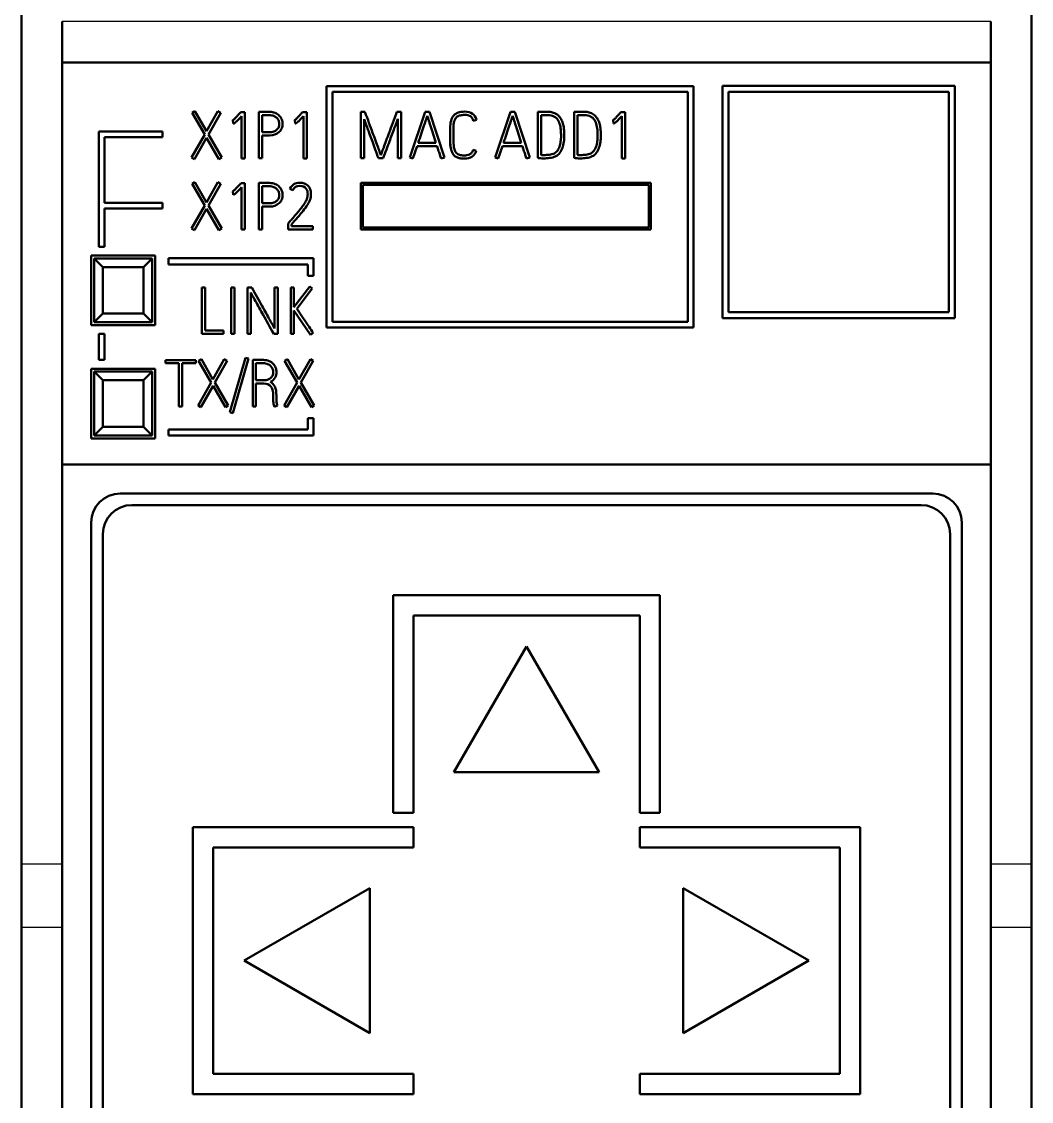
# Model space of a CAD drawing. Header units: millimetres. Extents: x 0 to 841, y 0 to 594.
# Drawn here: x 109.88 to 144.68, y 215.19 to 252.4 of the extents above; entities that cross this region are included whole.
import ezdxf

# ---------------------------------------------------------------- set-up
doc = ezdxf.new("R2010")
doc.units = ezdxf.units.MM
doc.layers.add('1', color=7, linetype='Continuous')

msp = doc.modelspace()

# ---------------------------------------------------------------- linework, layer by layer
at = {"layer": '1', "color": 7, "linetype": 'Continuous', "lineweight": 50}
for p, q in [((109.883, 223.358), (109.883, 297.337)), ((144.683, 223.358), (144.683, 297.337)), ((111.283, 250.99), (111.283, 252.398)), ((143.283, 250.99), (143.283, 252.398)), ((111.283, 237.137), (111.283, 250.99)), ((143.283, 250.99), (111.283, 250.99)), ((143.283, 237.137), (143.283, 250.99)), ((133.043, 250.178), (120.392, 250.178)), ((120.392, 250.178), (120.392, 241.858)), ((133.043, 241.858), (133.043, 250.178)), ((142.042, 250.183), (134.042, 250.183)), ((134.042, 250.183), (134.042, 242.183)), ((142.042, 242.183), (142.042, 250.183)), ((120.592, 249.978), (120.592, 249.978)), ((132.838, 249.978), (120.592, 249.978)), ((120.592, 249.978), (132.838, 249.978)), ((120.592, 242.055), (120.592, 249.978)), ((132.838, 249.978), (132.838, 249.978)), ((132.838, 249.978), (132.838, 242.055)), ((134.242, 249.983), (134.242, 249.983)), ((141.842, 249.983), (134.242, 249.983)), ((134.242, 249.983), (141.842, 249.983)), ((134.242, 242.383), (134.242, 249.983)), ((141.842, 249.983), (141.842, 249.983)), ((141.842, 249.983), (141.842, 242.383)), ((115.856, 249.311), (115.761, 249.256)), ((116.194, 248.508), (115.761, 249.256)), ((115.761, 249.256), (115.761, 249.256)), ((115.761, 249.256), (116.194, 248.508)), ((116.256, 248.619), (115.856, 249.311)), ((116.649, 249.311), (116.256, 248.619)), ((116.748, 249.256), (116.323, 248.506)), ((116.323, 248.506), (116.748, 249.256)), ((116.748, 249.256), (116.649, 249.311)), ((116.748, 249.256), (116.748, 249.256)), ((117.168, 248.996), (117.155, 248.992)), ((117.155, 248.992), (117.168, 248.996)), ((117.155, 248.992), (117.155, 248.992)), ((117.168, 248.996), (117.168, 248.996)), ((117.168, 248.996), (117.175, 248.883)), ((117.437, 249.278), (117.421, 249.26)), ((117.576, 249.278), (117.437, 249.278)), ((117.465, 249.141), (117.465, 247.685)), ((117.576, 247.685), (117.576, 249.278)), ((118.056, 249.287), (118.056, 247.687)), ((118.169, 248.586), (118.169, 249.174)), ((119.299, 248.996), (119.285, 248.992)), ((119.285, 248.992), (119.299, 248.996)), ((119.285, 248.992), (119.285, 248.992)), ((119.299, 248.996), (119.299, 248.996)), ((119.299, 248.996), (119.305, 248.883)), ((119.567, 249.278), (119.551, 249.26)), ((119.707, 249.278), (119.567, 249.278)), ((119.596, 249.141), (119.596, 247.685)), ((119.707, 247.685), (119.707, 249.278)), ((121.715, 249.287), (121.573, 249.287)), ((121.573, 249.287), (121.573, 247.687)), ((121.686, 247.687), (121.686, 249.038)), ((122.96, 249.287), (122.816, 249.287)), ((122.847, 249.043), (122.847, 247.687)), ((122.96, 247.687), (122.96, 249.287)), ((123.793, 249.289), (123.262, 247.711)), ((123.935, 249.289), (123.793, 249.289)), ((123.824, 249.026), (123.824, 249.026)), ((123.864, 249.147), (123.864, 249.147)), ((124.452, 247.711), (123.935, 249.289)), ((125.554, 249.009), (125.446, 248.983)), ((125.446, 248.983), (125.554, 249.009)), ((125.446, 248.983), (125.446, 248.983)), ((125.554, 249.009), (125.554, 249.009)), ((126.733, 249.289), (126.203, 247.711)), ((126.875, 249.289), (126.733, 249.289)), ((126.764, 249.026), (126.764, 249.026)), ((126.804, 249.147), (126.804, 249.147)), ((127.392, 247.711), (126.875, 249.289)), ((127.914, 249.294), (127.67, 249.292)), ((127.67, 249.292), (127.67, 247.698)), ((127.783, 247.802), (127.783, 249.178)), ((129.174, 249.294), (128.93, 249.292)), ((128.93, 249.292), (128.93, 247.698)), ((129.043, 247.802), (129.043, 249.178)), ((130.271, 248.996), (130.258, 248.992)), ((130.258, 248.992), (130.271, 248.996)), ((130.258, 248.992), (130.258, 248.992)), ((130.271, 248.996), (130.271, 248.996)), ((130.271, 248.996), (130.278, 248.883)), ((130.539, 249.278), (130.524, 249.26)), ((130.679, 249.278), (130.539, 249.278)), ((130.568, 249.141), (130.568, 247.685)), ((130.679, 247.685), (130.679, 249.278)), ((114.742, 248.613), (112.542, 248.613)), ((112.542, 248.613), (112.542, 244.633)), ((114.742, 248.413), (114.742, 248.613)), ((117.198, 248.888), (117.198, 248.888)), ((118.877, 248.87), (118.877, 248.87)), ((119.328, 248.888), (119.328, 248.888)), ((130.301, 248.888), (130.301, 248.888)), ((112.742, 248.413), (112.742, 248.413)), ((114.742, 248.413), (112.742, 248.413)), ((112.742, 246.154), (112.742, 248.413)), ((112.742, 248.413), (114.742, 248.413)), ((114.742, 248.413), (114.742, 248.413)), ((116.194, 248.508), (115.743, 247.716)), ((116.258, 248.395), (115.841, 247.66)), ((115.841, 247.66), (116.258, 248.395)), ((116.684, 247.66), (116.258, 248.395)), ((116.258, 248.395), (116.258, 248.395)), ((116.258, 248.395), (116.684, 247.66)), ((116.782, 247.716), (116.323, 248.506)), ((118.169, 247.687), (118.169, 248.473)), ((124.163, 248.222), (123.553, 248.222)), ((127.104, 248.222), (126.494, 248.222)), ((128.584, 248.459), (128.584, 248.459)), ((129.844, 248.459), (129.844, 248.459)), ((123.515, 248.109), (123.369, 247.676)), ((123.369, 247.676), (123.515, 248.109)), ((124.201, 248.109), (123.515, 248.109)), ((123.515, 248.109), (123.515, 248.109)), ((123.515, 248.109), (124.201, 248.109)), ((124.201, 248.109), (124.201, 248.109)), ((125.552, 247.94), (125.448, 247.978)), ((125.552, 247.94), (125.552, 247.94)), ((126.456, 248.109), (126.31, 247.676)), ((126.31, 247.676), (126.456, 248.109)), ((127.142, 248.109), (126.456, 248.109)), ((126.456, 248.109), (126.456, 248.109)), ((126.456, 248.109), (127.142, 248.109)), ((127.142, 248.109), (127.142, 248.109)), ((115.841, 247.66), (115.743, 247.716)), ((115.743, 247.716), (115.841, 247.66)), ((115.743, 247.716), (115.743, 247.716)), ((115.841, 247.66), (115.841, 247.66)), ((116.782, 247.716), (116.684, 247.66)), ((116.684, 247.66), (116.782, 247.716)), ((116.684, 247.66), (116.684, 247.66)), ((116.782, 247.716), (116.782, 247.716)), ((117.576, 247.685), (117.465, 247.685)), ((117.465, 247.685), (117.465, 247.685)), ((117.465, 247.685), (117.576, 247.685)), ((117.576, 247.685), (117.576, 247.685)), ((118.056, 247.687), (118.056, 247.687)), ((118.169, 247.687), (118.056, 247.687)), ((118.056, 247.687), (118.169, 247.687)), ((118.169, 247.687), (118.169, 247.687)), ((119.596, 247.685), (119.596, 247.685)), ((119.707, 247.685), (119.596, 247.685)), ((119.596, 247.685), (119.707, 247.685)), ((119.707, 247.685), (119.707, 247.685)), ((121.686, 247.687), (121.573, 247.687)), ((121.573, 247.687), (121.573, 247.687)), ((121.573, 247.687), (121.686, 247.687)), ((121.686, 247.687), (121.686, 247.687)), ((122.343, 247.687), (122.181, 247.687)), ((122.181, 247.687), (122.343, 247.687)), ((122.181, 247.687), (122.181, 247.687)), ((122.343, 247.687), (122.343, 247.687)), ((122.847, 247.687), (122.847, 247.687)), ((122.96, 247.687), (122.847, 247.687)), ((122.847, 247.687), (122.96, 247.687)), ((122.96, 247.687), (122.96, 247.687)), ((123.369, 247.676), (123.262, 247.711)), ((123.262, 247.711), (123.262, 247.711)), ((123.262, 247.711), (123.369, 247.676)), ((123.369, 247.676), (123.369, 247.676)), ((124.452, 247.711), (124.343, 247.676)), ((124.343, 247.676), (124.452, 247.711)), ((124.343, 247.676), (124.343, 247.676)), ((124.452, 247.711), (124.452, 247.711)), ((126.31, 247.676), (126.203, 247.711)), ((126.203, 247.711), (126.203, 247.711)), ((126.203, 247.711), (126.31, 247.676)), ((126.31, 247.676), (126.31, 247.676)), ((127.392, 247.711), (127.284, 247.676)), ((127.284, 247.676), (127.392, 247.711)), ((127.284, 247.676), (127.284, 247.676)), ((127.392, 247.711), (127.392, 247.711)), ((127.764, 247.689), (127.764, 247.689)), ((128.289, 247.756), (128.289, 247.756)), ((129.025, 247.689), (129.025, 247.689)), ((129.549, 247.756), (129.549, 247.756)), ((130.568, 247.685), (130.568, 247.685)), ((130.679, 247.685), (130.568, 247.685)), ((130.568, 247.685), (130.679, 247.685)), ((130.679, 247.685), (130.679, 247.685)), ((115.856, 246.861), (115.761, 246.806)), ((116.194, 246.058), (115.761, 246.806)), ((115.761, 246.806), (115.761, 246.806)), ((115.761, 246.806), (116.194, 246.058)), ((116.256, 246.169), (115.856, 246.861)), ((116.649, 246.861), (116.256, 246.169)), ((116.748, 246.806), (116.323, 246.056)), ((116.323, 246.056), (116.748, 246.806)), ((116.748, 246.806), (116.649, 246.861)), ((116.748, 246.806), (116.748, 246.806)), ((117.437, 246.828), (117.421, 246.81)), ((117.576, 246.828), (117.437, 246.828)), ((117.576, 245.235), (117.576, 246.828)), ((118.056, 246.837), (118.056, 245.237)), ((118.169, 246.136), (118.169, 246.724)), ((131.572, 246.843), (121.572, 246.843)), ((121.572, 246.843), (121.572, 245.233)), ((121.642, 246.773), (121.642, 246.773)), ((131.502, 246.773), (121.642, 246.773)), ((121.642, 246.773), (131.502, 246.773)), ((121.642, 245.303), (121.642, 246.773)), ((131.502, 246.773), (131.502, 246.773)), ((131.502, 246.773), (131.502, 245.303)), ((131.572, 245.233), (131.572, 246.843)), ((117.168, 246.546), (117.155, 246.542)), ((117.155, 246.542), (117.168, 246.546)), ((117.155, 246.542), (117.155, 246.542)), ((117.168, 246.546), (117.168, 246.546)), ((117.168, 246.546), (117.175, 246.433)), ((117.198, 246.438), (117.198, 246.438)), ((117.465, 246.691), (117.465, 245.235)), ((118.877, 246.42), (118.877, 246.42)), ((119.23, 246.588), (119.13, 246.639)), ((119.13, 246.639), (119.13, 246.639)), ((119.13, 246.639), (119.23, 246.588)), ((119.23, 246.588), (119.23, 246.588)), ((119.855, 246.46), (119.855, 246.46)), ((114.742, 246.154), (112.742, 246.154)), ((114.742, 245.956), (114.742, 246.154)), ((116.194, 246.058), (115.743, 245.266)), ((116.782, 245.266), (116.323, 246.056)), ((118.169, 245.237), (118.169, 246.023)), ((119.818, 246.244), (119.818, 246.244)), ((112.742, 245.956), (112.742, 245.956)), ((114.742, 245.956), (112.742, 245.956)), ((112.742, 245.956), (114.742, 245.956)), ((112.742, 244.633), (112.742, 245.956)), ((114.742, 245.956), (114.742, 245.956)), ((116.258, 245.945), (115.841, 245.21)), ((115.841, 245.21), (116.258, 245.945)), ((116.684, 245.21), (116.258, 245.945)), ((116.258, 245.945), (116.258, 245.945)), ((116.258, 245.945), (116.684, 245.21)), ((115.841, 245.21), (115.743, 245.266)), ((115.743, 245.266), (115.743, 245.266)), ((115.743, 245.266), (115.841, 245.21)), ((116.782, 245.266), (116.684, 245.21)), ((116.684, 245.21), (116.782, 245.266)), ((116.782, 245.266), (116.782, 245.266)), ((117.576, 245.235), (117.465, 245.235)), ((117.465, 245.235), (117.576, 245.235)), ((117.465, 245.235), (117.465, 245.235)), ((117.576, 245.235), (117.576, 245.235)), ((118.056, 245.237), (118.056, 245.237)), ((118.169, 245.237), (118.056, 245.237)), ((118.056, 245.237), (118.169, 245.237)), ((118.169, 245.237), (118.169, 245.237)), ((119.083, 245.457), (119.07, 245.441)), ((119.07, 245.441), (119.07, 245.237)), ((119.07, 245.237), (119.07, 245.237)), ((119.922, 245.237), (119.07, 245.237)), ((119.07, 245.237), (119.922, 245.237)), ((119.181, 245.348), (119.181, 245.401)), ((119.922, 245.348), (119.181, 245.348)), ((119.922, 245.237), (119.922, 245.348)), ((119.922, 245.237), (119.922, 245.237)), ((121.572, 245.233), (121.572, 245.233)), ((131.572, 245.233), (121.572, 245.233)), ((121.572, 245.233), (131.572, 245.233)), ((131.502, 245.303), (121.642, 245.303)), ((131.572, 245.233), (131.572, 245.233)), ((115.841, 245.21), (115.841, 245.21)), ((116.684, 245.21), (116.684, 245.21)), ((112.742, 244.633), (112.542, 244.633)), ((112.542, 244.633), (112.542, 244.633)), ((112.542, 244.633), (112.742, 244.633)), ((112.742, 244.633), (112.742, 244.633)), ((112.283, 244.337), (114.483, 244.337)), ((112.283, 241.937), (112.283, 244.337)), ((112.383, 242.037), (112.383, 244.237)), ((114.383, 244.237), (112.383, 244.237)), ((112.383, 244.237), (112.683, 243.937)), ((114.083, 243.937), (114.383, 244.237)), ((114.383, 244.237), (114.383, 242.037)), ((114.483, 244.337), (114.483, 241.937)), ((119.942, 244.243), (114.942, 244.243)), ((114.942, 244.243), (114.942, 244.033)), ((119.942, 243.635), (119.942, 244.243)), ((112.683, 243.937), (112.683, 242.337)), ((112.683, 243.937), (114.083, 243.937)), ((114.083, 242.337), (114.083, 243.937)), ((119.742, 244.033), (114.942, 244.033)), ((114.942, 244.033), (114.942, 244.033)), ((114.942, 244.033), (119.742, 244.033)), ((119.742, 244.033), (119.742, 244.033)), ((119.742, 244.033), (119.742, 243.635)), ((119.742, 243.635), (119.742, 243.635)), ((119.942, 243.635), (119.742, 243.635)), ((119.742, 243.635), (119.942, 243.635)), ((119.942, 243.635), (119.942, 243.635)), ((116.093, 243.235), (116.093, 241.637)), ((116.206, 243.235), (116.093, 243.235)), ((116.206, 241.75), (116.206, 243.235)), ((117.218, 243.233), (117.107, 243.233)), ((117.107, 243.233), (117.107, 241.637)), ((117.218, 241.637), (117.218, 243.233)), ((117.815, 243.237), (117.671, 243.237)), ((117.671, 243.237), (117.671, 241.637)), ((117.782, 241.637), (117.782, 243.057)), ((118.712, 243.237), (118.599, 243.237)), ((118.599, 243.237), (118.599, 241.821)), ((118.712, 241.637), (118.712, 243.237)), ((119.269, 243.233), (119.156, 243.233)), ((119.156, 243.233), (119.156, 241.637)), ((119.813, 243.266), (119.269, 242.558)), ((119.269, 242.558), (119.269, 243.233)), ((119.901, 243.199), (119.369, 242.503)), ((119.369, 242.503), (119.901, 243.199)), ((119.901, 243.199), (119.813, 243.266)), ((119.901, 243.199), (119.901, 243.199)), ((112.683, 242.337), (112.383, 242.037)), ((112.683, 242.337), (114.083, 242.337)), ((114.383, 242.037), (114.083, 242.337)), ((119.269, 241.637), (119.269, 242.447)), ((119.837, 241.604), (119.269, 242.447)), ((119.269, 242.447), (119.837, 241.604)), ((119.269, 242.447), (119.269, 242.447)), ((141.842, 242.383), (134.242, 242.383)), ((114.483, 241.937), (112.283, 241.937)), ((114.383, 242.037), (112.383, 242.037)), ((132.838, 242.055), (120.592, 242.055)), ((134.042, 242.183), (134.042, 242.183)), ((142.042, 242.183), (134.042, 242.183)), ((134.042, 242.183), (142.042, 242.183)), ((142.042, 242.183), (142.042, 242.183)), ((112.542, 241.637), (112.542, 240.738)), ((112.742, 241.637), (112.542, 241.637)), ((112.742, 240.738), (112.742, 241.637)), ((116.093, 241.637), (116.093, 241.637)), ((116.841, 241.637), (116.093, 241.637)), ((116.093, 241.637), (116.841, 241.637)), ((116.841, 241.75), (116.206, 241.75)), ((116.841, 241.637), (116.841, 241.75)), ((116.841, 241.637), (116.841, 241.637)), ((117.107, 241.637), (117.107, 241.637)), ((117.218, 241.637), (117.107, 241.637)), ((117.107, 241.637), (117.218, 241.637)), ((117.218, 241.637), (117.218, 241.637)), ((117.671, 241.637), (117.671, 241.637)), ((117.782, 241.637), (117.671, 241.637)), ((117.671, 241.637), (117.782, 241.637)), ((117.782, 241.637), (117.782, 241.637)), ((118.712, 241.637), (118.572, 241.637)), ((118.572, 241.637), (118.712, 241.637)), ((118.572, 241.637), (118.572, 241.637)), ((118.712, 241.637), (118.712, 241.637)), ((119.156, 241.637), (119.156, 241.637)), ((119.269, 241.637), (119.156, 241.637)), ((119.156, 241.637), (119.269, 241.637)), ((119.269, 241.637), (119.269, 241.637)), ((119.93, 241.668), (119.837, 241.604)), ((119.837, 241.604), (119.93, 241.668)), ((119.837, 241.604), (119.837, 241.604)), ((119.93, 241.668), (119.93, 241.668)), ((120.392, 241.858), (120.392, 241.858)), ((133.043, 241.858), (120.392, 241.858)), ((120.392, 241.858), (133.043, 241.858)), ((133.043, 241.858), (133.043, 241.858)), ((116.077, 240.761), (115.982, 240.706)), ((116.477, 240.069), (116.077, 240.761)), ((116.869, 240.761), (116.477, 240.069)), ((116.969, 240.706), (116.869, 240.761)), ((117.595, 240.815), (117.056, 238.94)), ((117.704, 240.784), (117.165, 238.909)), ((117.165, 238.909), (117.704, 240.784)), ((117.704, 240.784), (117.595, 240.815)), ((117.704, 240.784), (117.704, 240.784)), ((119.042, 240.761), (118.947, 240.706)), ((119.442, 240.069), (119.042, 240.761)), ((119.834, 240.761), (119.442, 240.069)), ((119.934, 240.706), (119.834, 240.761)), ((112.283, 240.437), (114.483, 240.437)), ((112.283, 238.037), (112.283, 240.437)), ((112.542, 240.738), (112.542, 240.738)), ((112.742, 240.738), (112.542, 240.738)), ((112.542, 240.738), (112.742, 240.738)), ((112.742, 240.738), (112.742, 240.738)), ((114.483, 240.437), (114.483, 238.037)), ((115.888, 240.735), (114.843, 240.735)), ((114.843, 240.735), (114.843, 240.622)), ((114.843, 240.622), (114.843, 240.622)), ((115.3, 240.622), (114.843, 240.622)), ((114.843, 240.622), (115.3, 240.622)), ((115.3, 240.622), (115.3, 240.622)), ((115.3, 240.622), (115.3, 239.137)), ((115.413, 240.622), (115.413, 240.622)), ((115.888, 240.622), (115.413, 240.622)), ((115.413, 239.137), (115.413, 240.622)), ((115.413, 240.622), (115.888, 240.622)), ((115.888, 240.622), (115.888, 240.735)), ((115.888, 240.622), (115.888, 240.622)), ((116.415, 239.958), (115.982, 240.706)), ((115.982, 240.706), (115.982, 240.706)), ((115.982, 240.706), (116.415, 239.958)), ((116.969, 240.706), (116.543, 239.956)), ((116.543, 239.956), (116.969, 240.706)), ((116.969, 240.706), (116.969, 240.706)), ((117.846, 240.737), (117.846, 239.137)), ((117.959, 240.038), (117.959, 240.624)), ((119.38, 239.958), (118.947, 240.706)), ((118.947, 240.706), (118.947, 240.706)), ((118.947, 240.706), (119.38, 239.958)), ((119.934, 240.706), (119.508, 239.956)), ((119.508, 239.956), (119.934, 240.706)), ((119.934, 240.706), (119.934, 240.706)), ((114.383, 240.337), (112.383, 240.337)), ((112.383, 240.337), (112.683, 240.037)), ((112.383, 238.137), (112.383, 240.337)), ((112.683, 240.037), (114.083, 240.037)), ((112.683, 240.037), (112.683, 238.437)), ((114.083, 240.037), (114.383, 240.337)), ((114.083, 238.437), (114.083, 240.037)), ((114.383, 240.337), (114.383, 238.137)), ((118.667, 240.322), (118.667, 240.322)), ((116.415, 239.958), (115.964, 239.166)), ((116.479, 239.845), (116.062, 239.11)), ((116.062, 239.11), (116.479, 239.845)), ((116.905, 239.11), (116.479, 239.845)), ((116.479, 239.845), (116.905, 239.11)), ((116.479, 239.845), (116.479, 239.845)), ((117.003, 239.166), (116.543, 239.956)), ((117.959, 239.137), (117.959, 239.925)), ((119.38, 239.958), (118.929, 239.166)), ((119.444, 239.845), (119.027, 239.11)), ((119.027, 239.11), (119.444, 239.845)), ((119.87, 239.11), (119.444, 239.845)), ((119.444, 239.845), (119.444, 239.845)), ((119.444, 239.845), (119.87, 239.11)), ((119.968, 239.166), (119.508, 239.956)), ((118.554, 239.386), (118.552, 239.366)), ((118.552, 239.366), (118.552, 239.366)), ((118.665, 239.459), (118.665, 239.459)), ((115.413, 239.137), (115.3, 239.137)), ((115.3, 239.137), (115.3, 239.137)), ((115.3, 239.137), (115.413, 239.137)), ((115.413, 239.137), (115.413, 239.137)), ((116.062, 239.11), (115.964, 239.166)), ((115.964, 239.166), (116.062, 239.11)), ((115.964, 239.166), (115.964, 239.166)), ((116.062, 239.11), (116.062, 239.11)), ((117.003, 239.166), (116.905, 239.11)), ((116.905, 239.11), (117.003, 239.166)), ((116.905, 239.11), (116.905, 239.11)), ((117.003, 239.166), (117.003, 239.166)), ((117.165, 238.909), (117.056, 238.94)), ((117.056, 238.94), (117.056, 238.94)), ((117.056, 238.94), (117.165, 238.909)), ((117.165, 238.909), (117.165, 238.909)), ((117.959, 239.137), (117.846, 239.137)), ((117.846, 239.137), (117.846, 239.137)), ((117.846, 239.137), (117.959, 239.137)), ((117.959, 239.137), (117.959, 239.137)), ((118.7, 239.166), (118.596, 239.126)), ((118.596, 239.126), (118.7, 239.166)), ((118.596, 239.126), (118.596, 239.126)), ((118.7, 239.166), (118.7, 239.166)), ((119.027, 239.11), (118.929, 239.166)), ((118.929, 239.166), (118.929, 239.166)), ((118.929, 239.166), (119.027, 239.11)), ((119.027, 239.11), (119.027, 239.11)), ((119.968, 239.166), (119.87, 239.11)), ((119.87, 239.11), (119.968, 239.166)), ((119.87, 239.11), (119.87, 239.11)), ((119.968, 239.166), (119.968, 239.166)), ((119.942, 238.733), (119.742, 238.733)), ((119.742, 238.733), (119.742, 238.338)), ((119.942, 238.135), (119.942, 238.733)), ((112.683, 238.437), (112.383, 238.137)), ((112.683, 238.437), (114.083, 238.437)), ((114.383, 238.137), (114.083, 238.437)), ((114.942, 238.338), (114.942, 238.135)), ((119.742, 238.338), (114.942, 238.338)), ((114.483, 238.037), (112.283, 238.037)), ((114.383, 238.137), (112.383, 238.137)), ((114.942, 238.135), (114.942, 238.135)), ((119.942, 238.135), (114.942, 238.135)), ((114.942, 238.135), (119.942, 238.135)), ((119.942, 238.135), (119.942, 238.135)), ((111.283, 184.307), (111.283, 237.137)), ((143.283, 237.137), (111.283, 237.137)), ((143.283, 184.307), (143.283, 237.137)), ((141.283, 236.137), (113.283, 236.137)), ((140.883, 235.737), (113.683, 235.737)), ((112.283, 235.137), (112.283, 186.037)), ((142.283, 186.037), (142.283, 235.137)), ((112.683, 234.737), (112.683, 186.437)), ((141.883, 186.437), (141.883, 234.737)), ((122.683, 232.637), (131.883, 232.637)), ((122.683, 225.137), (122.683, 232.637)), ((131.883, 232.637), (131.883, 225.137)), ((123.383, 231.937), (123.383, 225.137)), ((131.183, 231.937), (123.383, 231.937)), ((131.183, 225.137), (131.183, 231.937)), ((127.283, 230.867), (124.783, 226.537)), ((129.783, 226.537), (127.283, 230.867)), ((124.783, 226.537), (129.783, 226.537)), ((123.383, 225.137), (122.683, 225.137)), ((131.883, 225.137), (131.183, 225.137)), ((115.783, 224.637), (115.783, 215.437)), ((123.383, 224.637), (115.783, 224.637)), ((123.383, 223.937), (123.383, 224.637)), ((131.183, 223.937), (131.183, 224.637)), ((131.183, 224.637), (138.783, 224.637)), ((138.783, 224.637), (138.783, 215.437)), ((116.483, 216.137), (116.483, 223.937)), ((116.483, 223.937), (123.383, 223.937)), ((138.083, 223.937), (131.183, 223.937)), ((138.083, 216.137), (138.083, 223.937)), ((109.883, 221.177), (109.883, 223.358)), ((144.683, 221.177), (144.683, 223.358)), ((121.883, 222.537), (117.553, 220.037)), ((121.883, 217.537), (121.883, 222.537)), ((137.013, 220.037), (132.683, 222.537)), ((132.683, 222.537), (132.683, 217.537)), ((109.883, 183.817), (109.883, 221.177)), ((144.683, 183.817), (144.683, 221.177)), ((117.553, 220.037), (121.883, 217.537)), ((132.683, 217.537), (137.013, 220.037)), ((123.383, 216.137), (116.483, 216.137)), ((123.383, 215.437), (123.383, 216.137)), ((131.183, 215.437), (131.183, 216.137)), ((131.183, 216.137), (138.083, 216.137)), ((115.783, 215.437), (123.383, 215.437)), ((138.783, 215.437), (131.183, 215.437))]:
    msp.add_line(p, q, dxfattribs=at)
at = {"layer": '1', "color": 7, "linetype": 'Continuous', "lineweight": 25}
for p, q in [((143.283, 252.398), (111.283, 252.398)), ((111.283, 223.358), (109.883, 223.358)), ((144.683, 223.358), (143.283, 223.358)), ((111.283, 221.177), (109.883, 221.177)), ((144.683, 221.177), (143.283, 221.177))]:
    msp.add_line(p, q, dxfattribs=at)
at = {"layer": '1', "color": 7, "linetype": 'Continuous', "lineweight": 50}
for centre, start, end in [((113.283, 235.137), 90, 180), ((141.283, 235.137), 0, 90), ((113.683, 234.737), 90, 180), ((140.883, 234.737), 360, 90)]:
    msp.add_arc(centre, 1, start, end, dxfattribs=at)
for points, knots in [([(117.421, 249.26), (117.395, 249.231), (117.367, 249.201), (117.311, 249.14), (117.285, 249.113), (117.236, 249.062), (117.214, 249.041), (117.176, 249.007), (117.162, 248.996), (117.155, 248.992)], [0, 0, 0, 0, 0.246301, 0.246301, 0.49535, 0.49535, 0.747675, 0.747675, 1, 1, 1, 1]), ([(117.198, 248.888), (117.208, 248.89), (117.223, 248.901), (117.264, 248.935), (117.292, 248.96), (117.361, 249.03), (117.408, 249.078), (117.465, 249.141)], [0, 0, 0, 0, 0.329547, 0.329547, 0.664773, 0.664773, 1, 1, 1, 1]), ([(118.621, 249.25), (118.564, 249.275), (118.498, 249.287), (118.301, 249.287), (118.179, 249.287), (118.056, 249.287)], [0, 0, 0, 0, 0.376445, 0.376445, 1, 1, 1, 1]), ([(118.169, 248.473), (118.254, 248.473), (118.339, 248.473), (118.565, 248.473), (118.677, 248.513), (118.8, 248.632), (118.829, 248.674), (118.867, 248.769), (118.877, 248.818), (118.877, 248.922), (118.867, 248.972), (118.829, 249.072), (118.801, 249.116), (118.725, 249.194), (118.678, 249.226), (118.621, 249.25)], [0, 0, 0, 0, 0.155477, 0.155477, 0.412756, 0.412756, 0.530021, 0.530021, 0.647981, 0.647981, 0.765204, 0.765204, 0.883097, 0.883097, 1, 1, 1, 1]), ([(118.169, 249.174), (118.254, 249.174), (118.339, 249.174), (118.48, 249.174), (118.53, 249.165), (118.614, 249.129), (118.649, 249.106), (118.707, 249.048), (118.729, 249.016), (118.757, 248.944), (118.764, 248.907), (118.764, 248.834), (118.757, 248.799), (118.731, 248.732), (118.71, 248.701), (118.653, 248.648), (118.619, 248.627), (118.534, 248.594), (118.483, 248.586), (118.339, 248.586), (118.254, 248.586), (118.169, 248.586)], [0, 0, 0, 0, 0.138437, 0.138437, 0.229965, 0.229965, 0.322093, 0.322093, 0.414221, 0.414221, 0.507071, 0.507071, 0.597457, 0.597457, 0.688595, 0.688595, 0.779179, 0.779179, 0.869764, 0.869764, 1, 1, 1, 1]), ([(118.764, 248.87), (118.764, 248.907), (118.757, 248.944), (118.729, 249.016), (118.707, 249.048), (118.649, 249.106), (118.614, 249.129), (118.53, 249.165), (118.48, 249.174), (118.339, 249.174), (118.254, 249.174), (118.169, 249.174)], [0, 0, 0, 0, 0.182441, 0.182441, 0.364277, 0.364277, 0.546113, 0.546113, 0.726763, 0.726763, 1, 1, 1, 1]), ([(119.551, 249.26), (119.525, 249.231), (119.497, 249.201), (119.441, 249.14), (119.415, 249.113), (119.366, 249.062), (119.344, 249.041), (119.306, 249.007), (119.293, 248.996), (119.285, 248.992)], [0, 0, 0, 0, 0.246301, 0.246301, 0.49535, 0.49535, 0.747675, 0.747675, 1, 1, 1, 1]), ([(119.328, 248.888), (119.338, 248.89), (119.353, 248.901), (119.395, 248.935), (119.422, 248.96), (119.492, 249.03), (119.538, 249.078), (119.596, 249.141)], [0, 0, 0, 0, 0.329547, 0.329547, 0.664773, 0.664773, 1, 1, 1, 1]), ([(121.686, 249.038), (121.698, 249.005), (121.715, 248.959), (121.756, 248.847), (121.779, 248.784), (121.831, 248.645), (121.858, 248.571), (121.915, 248.416), (121.943, 248.339), (122.037, 248.085), (122.106, 247.893), (122.181, 247.687)], [0, 0, 0, 0, 0.156708, 0.156708, 0.313709, 0.313709, 0.47095, 0.47095, 0.627981, 0.627981, 1, 1, 1, 1]), ([(122.816, 249.287), (122.718, 249.021), (122.63, 248.782), (122.515, 248.479), (122.482, 248.389), (122.418, 248.213), (122.388, 248.133), (122.334, 247.991), (122.313, 247.932), (122.278, 247.837), (122.269, 247.809), (122.266, 247.8)], [0, 0, 0, 0, 0.366939, 0.366939, 0.5256, 0.5256, 0.683745, 0.683745, 0.842527, 0.842527, 1, 1, 1, 1]), ([(122.343, 247.687), (122.42, 247.896), (122.492, 248.09), (122.587, 248.345), (122.615, 248.423), (122.673, 248.578), (122.7, 248.652), (122.752, 248.791), (122.776, 248.853), (122.819, 248.966), (122.836, 249.01), (122.847, 249.043)], [0, 0, 0, 0, 0.368444, 0.368444, 0.526172, 0.526172, 0.684115, 0.684115, 0.842057, 0.842057, 1, 1, 1, 1]), ([(123.553, 248.222), (123.585, 248.319), (123.619, 248.419), (123.687, 248.622), (123.719, 248.716), (123.778, 248.889), (123.803, 248.963), (123.824, 249.026)], [0, 0, 0, 0, 0.332745, 0.332745, 0.665812, 0.665812, 1, 1, 1, 1]), ([(123.864, 249.147), (123.87, 249.129), (123.883, 249.089), (123.922, 248.963), (123.947, 248.889), (124.002, 248.715), (124.033, 248.622), (124.1, 248.419), (124.132, 248.319), (124.163, 248.222)], [0, 0, 0, 0, 0.249187, 0.249187, 0.49992, 0.49992, 0.750079, 0.750079, 1, 1, 1, 1]), ([(124.773, 249.161), (124.692, 249.07), (124.651, 248.924), (124.651, 248.581), (124.651, 248.44), (124.651, 248.196), (124.659, 248.109), (124.69, 247.967), (124.711, 247.908), (124.764, 247.815), (124.795, 247.779), (124.863, 247.73), (124.898, 247.712), (124.971, 247.689), (125.007, 247.682), (125.079, 247.677), (125.113, 247.676), (125.354, 247.676), (125.49, 247.764), (125.552, 247.94)], [0, 0, 0, 0, 0.120845, 0.120845, 0.204705, 0.204705, 0.266582, 0.266582, 0.328671, 0.328671, 0.39076, 0.39076, 0.45285, 0.45285, 0.515445, 0.515445, 0.577484, 0.577484, 1, 1, 1, 1]), ([(125.448, 247.978), (125.433, 247.935), (125.414, 247.901), (125.367, 247.851), (125.341, 247.831), (125.287, 247.804), (125.258, 247.796), (125.199, 247.789), (125.17, 247.787), (125.101, 247.787), (125.057, 247.789), (124.967, 247.8), (124.926, 247.819), (124.852, 247.884), (124.822, 247.935), (124.776, 248.074), (124.764, 248.172), (124.764, 248.44), (124.764, 248.581), (124.764, 248.822), (124.774, 248.902), (124.811, 249.024), (124.837, 249.07), (124.905, 249.135), (124.946, 249.157), (125.04, 249.178), (125.093, 249.183), (125.238, 249.183), (125.305, 249.167), (125.398, 249.103), (125.43, 249.052), (125.446, 248.983)], [0, 0, 0, 0, 0.047502, 0.047502, 0.095003, 0.095003, 0.142505, 0.142505, 0.190007, 0.190007, 0.266473, 0.266473, 0.342939, 0.342939, 0.419026, 0.419026, 0.49522, 0.49522, 0.579253, 0.579253, 0.639314, 0.639314, 0.699374, 0.699374, 0.759136, 0.759136, 0.81929, 0.81929, 0.90986, 0.90986, 1, 1, 1, 1]), ([(125.554, 249.009), (125.511, 249.2), (125.377, 249.296), (124.981, 249.296), (124.855, 249.251), (124.773, 249.161)], [0, 0, 0, 0, 0.57096, 0.57096, 1, 1, 1, 1]), ([(126.494, 248.222), (126.526, 248.319), (126.56, 248.419), (126.627, 248.622), (126.659, 248.716), (126.719, 248.889), (126.744, 248.963), (126.764, 249.026)], [0, 0, 0, 0, 0.332745, 0.332745, 0.665812, 0.665812, 1, 1, 1, 1]), ([(126.804, 249.147), (126.81, 249.129), (126.823, 249.089), (126.863, 248.963), (126.887, 248.889), (126.943, 248.715), (126.974, 248.622), (127.041, 248.419), (127.073, 248.319), (127.104, 248.222)], [0, 0, 0, 0, 0.249187, 0.249187, 0.49992, 0.49992, 0.750079, 0.750079, 1, 1, 1, 1]), ([(127.783, 249.178), (127.841, 249.178), (127.9, 249.178), (127.998, 249.178), (128.037, 249.177), (128.114, 249.169), (128.148, 249.162), (128.178, 249.152)], [0, 0, 0, 0, 0.421983, 0.421983, 0.710873, 0.710873, 1, 1, 1, 1]), ([(128.178, 249.152), (128.148, 249.162), (128.114, 249.169), (128.037, 249.177), (127.998, 249.178), (127.9, 249.178), (127.841, 249.178), (127.783, 249.178)], [0, 0, 0, 0, 0.289127, 0.289127, 0.578017, 0.578017, 1, 1, 1, 1]), ([(128.289, 247.756), (128.344, 247.781), (128.39, 247.819), (128.465, 247.921), (128.495, 247.979), (128.541, 248.109), (128.558, 248.178), (128.579, 248.321), (128.584, 248.391), (128.584, 248.493), (128.583, 248.534), (128.58, 248.627), (128.576, 248.676), (128.563, 248.78), (128.552, 248.833), (128.523, 248.941), (128.501, 248.992), (128.447, 249.088), (128.412, 249.131), (128.327, 249.208), (128.275, 249.238), (128.17, 249.273), (128.123, 249.283), (128.07, 249.287)], [0, 0, 0, 0, 0.13708, 0.13708, 0.27416, 0.27416, 0.411026, 0.411026, 0.548501, 0.548501, 0.616583, 0.616583, 0.684179, 0.684179, 0.751412, 0.751412, 0.818749, 0.818749, 0.886085, 0.886085, 0.953398, 0.953398, 1, 1, 1, 1]), ([(128.178, 249.152), (128.244, 249.13), (128.297, 249.094), (128.374, 248.997), (128.403, 248.94), (128.445, 248.811), (128.458, 248.742), (128.47, 248.596), (128.473, 248.524), (128.473, 248.393), (128.468, 248.33), (128.451, 248.205), (128.437, 248.146), (128.4, 248.036), (128.376, 247.988), (128.317, 247.907), (128.282, 247.877), (128.242, 247.858)], [0, 0, 0, 0, 0.132874, 0.132874, 0.265318, 0.265318, 0.397762, 0.397762, 0.530206, 0.530206, 0.648415, 0.648415, 0.766026, 0.766026, 0.883013, 0.883013, 1, 1, 1, 1]), ([(129.438, 249.152), (129.409, 249.162), (129.375, 249.169), (129.298, 249.177), (129.259, 249.178), (129.16, 249.178), (129.102, 249.178), (129.043, 249.178)], [0, 0, 0, 0, 0.289127, 0.289127, 0.578017, 0.578017, 1, 1, 1, 1]), ([(129.043, 249.178), (129.102, 249.178), (129.16, 249.178), (129.259, 249.178), (129.298, 249.177), (129.375, 249.169), (129.409, 249.162), (129.438, 249.152)], [0, 0, 0, 0, 0.421983, 0.421983, 0.710873, 0.710873, 1, 1, 1, 1]), ([(129.549, 247.756), (129.604, 247.781), (129.65, 247.819), (129.726, 247.921), (129.756, 247.979), (129.802, 248.109), (129.818, 248.178), (129.839, 248.321), (129.844, 248.391), (129.844, 248.493), (129.844, 248.534), (129.84, 248.627), (129.837, 248.676), (129.824, 248.78), (129.813, 248.833), (129.783, 248.941), (129.762, 248.992), (129.707, 249.088), (129.672, 249.131), (129.588, 249.208), (129.536, 249.238), (129.431, 249.273), (129.383, 249.283), (129.331, 249.287)], [0, 0, 0, 0, 0.13708, 0.13708, 0.27416, 0.27416, 0.411026, 0.411026, 0.548501, 0.548501, 0.616583, 0.616583, 0.684179, 0.684179, 0.751412, 0.751412, 0.818749, 0.818749, 0.886085, 0.886085, 0.953398, 0.953398, 1, 1, 1, 1]), ([(129.438, 249.152), (129.505, 249.13), (129.557, 249.094), (129.635, 248.997), (129.664, 248.94), (129.706, 248.811), (129.719, 248.742), (129.731, 248.596), (129.734, 248.524), (129.734, 248.393), (129.729, 248.33), (129.711, 248.205), (129.698, 248.146), (129.661, 248.036), (129.637, 247.988), (129.577, 247.907), (129.543, 247.877), (129.503, 247.858)], [0, 0, 0, 0, 0.132874, 0.132874, 0.265318, 0.265318, 0.397762, 0.397762, 0.530206, 0.530206, 0.648415, 0.648415, 0.766026, 0.766026, 0.883013, 0.883013, 1, 1, 1, 1]), ([(130.524, 249.26), (130.497, 249.231), (130.47, 249.201), (130.414, 249.14), (130.388, 249.113), (130.338, 249.062), (130.317, 249.041), (130.278, 249.007), (130.265, 248.996), (130.258, 248.992)], [0, 0, 0, 0, 0.246301, 0.246301, 0.49535, 0.49535, 0.747675, 0.747675, 1, 1, 1, 1]), ([(130.301, 248.888), (130.311, 248.89), (130.326, 248.901), (130.367, 248.935), (130.395, 248.96), (130.464, 249.03), (130.511, 249.078), (130.568, 249.141)], [0, 0, 0, 0, 0.329547, 0.329547, 0.664773, 0.664773, 1, 1, 1, 1]), ([(122.711, 248.68), (122.69, 248.623), (122.667, 248.563), (122.615, 248.423), (122.587, 248.345), (122.492, 248.09), (122.42, 247.896), (122.343, 247.687)], [0, 0, 0, 0, 0.194975, 0.194975, 0.436293, 0.436293, 1, 1, 1, 1]), ([(124.664, 248.098), (124.656, 248.157), (124.651, 248.224), (124.651, 248.418), (124.651, 248.536), (124.651, 248.655)], [0, 0, 0, 0, 0.390578, 0.390578, 1, 1, 1, 1]), ([(122.266, 247.8), (122.261, 247.809), (122.25, 247.837), (122.215, 247.932), (122.193, 247.991), (122.139, 248.133), (122.11, 248.213), (122.044, 248.389), (122.012, 248.479), (121.979, 248.57)], [0, 0, 0, 0, 0.248747, 0.248747, 0.499563, 0.499563, 0.749374, 0.749374, 1, 1, 1, 1]), ([(124.343, 247.676), (124.331, 247.714), (124.317, 247.757), (124.288, 247.841), (124.272, 247.886), (124.239, 247.99), (124.22, 248.047), (124.201, 248.109)], [0, 0, 0, 0, 0.373864, 0.373864, 0.686045, 0.686045, 1, 1, 1, 1]), ([(124.201, 248.109), (124.22, 248.047), (124.239, 247.99), (124.272, 247.886), (124.288, 247.841), (124.317, 247.757), (124.331, 247.714), (124.343, 247.676)], [0, 0, 0, 0, 0.313955, 0.313955, 0.626136, 0.626136, 1, 1, 1, 1]), ([(127.284, 247.676), (127.272, 247.714), (127.257, 247.757), (127.228, 247.841), (127.213, 247.886), (127.179, 247.99), (127.161, 248.047), (127.142, 248.109)], [0, 0, 0, 0, 0.373864, 0.373864, 0.686045, 0.686045, 1, 1, 1, 1]), ([(127.142, 248.109), (127.161, 248.047), (127.179, 247.99), (127.213, 247.886), (127.228, 247.841), (127.257, 247.757), (127.272, 247.714), (127.284, 247.676)], [0, 0, 0, 0, 0.313955, 0.313955, 0.626136, 0.626136, 1, 1, 1, 1]), ([(128.158, 247.829), (128.128, 247.822), (128.098, 247.816), (128.036, 247.807), (128.005, 247.804), (127.975, 247.802)], [0, 0, 0, 0, 0.497437, 0.497437, 1, 1, 1, 1]), ([(129.419, 247.829), (129.389, 247.822), (129.358, 247.816), (129.296, 247.807), (129.266, 247.804), (129.235, 247.802)], [0, 0, 0, 0, 0.497437, 0.497437, 1, 1, 1, 1]), ([(128.289, 247.756), (128.258, 247.741), (128.224, 247.729), (128.153, 247.711), (128.118, 247.704), (128.047, 247.694), (128.012, 247.69), (127.942, 247.686), (127.91, 247.685), (127.836, 247.685), (127.797, 247.686), (127.764, 247.689)], [0, 0, 0, 0, 0.180966, 0.180966, 0.361933, 0.361933, 0.544524, 0.544524, 0.727116, 0.727116, 1, 1, 1, 1]), ([(127.764, 247.689), (127.797, 247.686), (127.836, 247.685), (127.91, 247.685), (127.942, 247.686), (128.012, 247.69), (128.047, 247.694), (128.118, 247.704), (128.153, 247.711), (128.224, 247.729), (128.258, 247.741), (128.289, 247.756)], [0, 0, 0, 0, 0.272884, 0.272884, 0.455476, 0.455476, 0.638067, 0.638067, 0.819034, 0.819034, 1, 1, 1, 1]), ([(127.975, 247.802), (127.944, 247.801), (127.916, 247.8), (127.869, 247.8), (127.849, 247.8), (127.812, 247.8), (127.796, 247.801), (127.783, 247.802)], [0, 0, 0, 0, 0.390476, 0.390476, 0.695238, 0.695238, 1, 1, 1, 1]), ([(129.549, 247.756), (129.518, 247.741), (129.485, 247.729), (129.414, 247.711), (129.379, 247.704), (129.307, 247.694), (129.272, 247.69), (129.203, 247.686), (129.17, 247.685), (129.097, 247.685), (129.058, 247.686), (129.025, 247.689)], [0, 0, 0, 0, 0.180966, 0.180966, 0.361933, 0.361933, 0.544524, 0.544524, 0.727116, 0.727116, 1, 1, 1, 1]), ([(129.025, 247.689), (129.058, 247.686), (129.097, 247.685), (129.17, 247.685), (129.203, 247.686), (129.272, 247.69), (129.307, 247.694), (129.379, 247.704), (129.414, 247.711), (129.485, 247.729), (129.518, 247.741), (129.549, 247.756)], [0, 0, 0, 0, 0.272884, 0.272884, 0.455476, 0.455476, 0.638067, 0.638067, 0.819034, 0.819034, 1, 1, 1, 1]), ([(129.235, 247.802), (129.205, 247.801), (129.177, 247.8), (129.129, 247.8), (129.11, 247.8), (129.073, 247.8), (129.057, 247.801), (129.043, 247.802)], [0, 0, 0, 0, 0.390476, 0.390476, 0.695238, 0.695238, 1, 1, 1, 1]), ([(117.421, 246.81), (117.395, 246.781), (117.367, 246.751), (117.311, 246.69), (117.285, 246.663), (117.236, 246.612), (117.214, 246.591), (117.176, 246.557), (117.162, 246.546), (117.155, 246.542)], [0, 0, 0, 0, 0.246301, 0.246301, 0.49535, 0.49535, 0.747675, 0.747675, 1, 1, 1, 1]), ([(118.621, 246.8), (118.564, 246.825), (118.498, 246.837), (118.301, 246.837), (118.179, 246.837), (118.056, 246.837)], [0, 0, 0, 0, 0.376445, 0.376445, 1, 1, 1, 1]), ([(118.169, 246.023), (118.254, 246.023), (118.339, 246.023), (118.565, 246.023), (118.677, 246.063), (118.8, 246.182), (118.829, 246.224), (118.867, 246.319), (118.877, 246.368), (118.877, 246.472), (118.867, 246.522), (118.829, 246.622), (118.801, 246.666), (118.725, 246.744), (118.678, 246.776), (118.621, 246.8)], [0, 0, 0, 0, 0.155477, 0.155477, 0.412756, 0.412756, 0.530021, 0.530021, 0.647981, 0.647981, 0.765204, 0.765204, 0.883097, 0.883097, 1, 1, 1, 1]), ([(118.169, 246.724), (118.254, 246.724), (118.339, 246.724), (118.48, 246.724), (118.53, 246.715), (118.614, 246.679), (118.649, 246.656), (118.707, 246.598), (118.729, 246.566), (118.757, 246.494), (118.764, 246.457), (118.764, 246.384), (118.757, 246.349), (118.731, 246.282), (118.71, 246.251), (118.653, 246.198), (118.619, 246.177), (118.534, 246.144), (118.483, 246.136), (118.339, 246.136), (118.254, 246.136), (118.169, 246.136)], [0, 0, 0, 0, 0.138437, 0.138437, 0.229965, 0.229965, 0.322093, 0.322093, 0.414221, 0.414221, 0.507071, 0.507071, 0.597457, 0.597457, 0.688595, 0.688595, 0.779179, 0.779179, 0.869764, 0.869764, 1, 1, 1, 1]), ([(118.764, 246.42), (118.764, 246.457), (118.757, 246.494), (118.729, 246.566), (118.707, 246.598), (118.649, 246.656), (118.614, 246.679), (118.53, 246.715), (118.48, 246.724), (118.339, 246.724), (118.254, 246.724), (118.169, 246.724)], [0, 0, 0, 0, 0.182441, 0.182441, 0.364277, 0.364277, 0.546113, 0.546113, 0.726763, 0.726763, 1, 1, 1, 1]), ([(119.23, 246.588), (119.28, 246.686), (119.36, 246.735), (119.573, 246.735), (119.648, 246.703), (119.694, 246.639)], [0, 0, 0, 0, 0.512977, 0.512977, 1, 1, 1, 1]), ([(119.677, 246.799), (119.651, 246.812), (119.621, 246.824), (119.553, 246.841), (119.514, 246.846), (119.469, 246.846)], [0, 0, 0, 0, 0.5, 0.5, 1, 1, 1, 1]), ([(119.818, 246.244), (119.829, 246.275), (119.839, 246.309), (119.852, 246.384), (119.855, 246.421), (119.855, 246.503), (119.85, 246.545), (119.829, 246.629), (119.812, 246.668), (119.775, 246.72), (119.76, 246.737), (119.742, 246.754)], [0, 0, 0, 0, 0.210731, 0.210731, 0.421785, 0.421785, 0.657879, 0.657879, 0.892261, 0.892261, 1, 1, 1, 1]), ([(117.198, 246.438), (117.208, 246.44), (117.223, 246.451), (117.264, 246.485), (117.292, 246.51), (117.361, 246.58), (117.408, 246.628), (117.465, 246.691)], [0, 0, 0, 0, 0.329547, 0.329547, 0.664773, 0.664773, 1, 1, 1, 1]), ([(119.694, 246.639), (119.711, 246.614), (119.724, 246.587), (119.739, 246.526), (119.742, 246.494), (119.742, 246.429), (119.739, 246.398), (119.728, 246.335), (119.72, 246.308), (119.711, 246.282)], [0, 0, 0, 0, 0.251259, 0.251259, 0.499997, 0.499997, 0.748734, 0.748734, 1, 1, 1, 1]), ([(119.855, 246.46), (119.855, 246.46), (119.855, 246.46), (119.855, 246.421), (119.852, 246.384), (119.839, 246.309), (119.829, 246.275), (119.818, 246.244)], [0, 0, 0, 0, 0.001249, 0.001249, 0.501006, 0.501006, 1, 1, 1, 1]), ([(119.711, 246.282), (119.699, 246.248), (119.68, 246.209), (119.623, 246.118), (119.591, 246.071), (119.517, 245.97), (119.476, 245.919), (119.389, 245.813), (119.346, 245.763), (119.262, 245.663), (119.222, 245.616), (119.144, 245.528), (119.111, 245.489), (119.083, 245.457)], [0, 0, 0, 0, 0.166514, 0.166514, 0.332492, 0.332492, 0.499168, 0.499168, 0.665741, 0.665741, 0.832218, 0.832218, 1, 1, 1, 1]), ([(119.181, 245.401), (119.253, 245.487), (119.324, 245.57), (119.462, 245.731), (119.525, 245.808), (119.64, 245.951), (119.689, 246.018), (119.771, 246.141), (119.8, 246.196), (119.818, 246.244)], [0, 0, 0, 0, 0.249944, 0.249944, 0.499392, 0.499392, 0.749391, 0.749391, 1, 1, 1, 1]), ([(117.782, 243.057), (117.792, 243.037), (117.812, 243.001), (117.87, 242.899), (117.904, 242.838), (117.982, 242.697), (118.025, 242.621), (118.117, 242.455), (118.163, 242.372), (118.321, 242.091), (118.441, 241.874), (118.572, 241.637)], [0, 0, 0, 0, 0.157917, 0.157917, 0.315833, 0.315833, 0.47375, 0.47375, 0.632142, 0.632142, 1, 1, 1, 1]), ([(118.599, 241.821), (118.587, 241.843), (118.567, 241.881), (118.509, 241.984), (118.475, 242.045), (118.396, 242.185), (118.354, 242.262), (118.263, 242.428), (118.216, 242.511), (118.062, 242.789), (117.944, 243.003), (117.815, 243.237)], [0, 0, 0, 0, 0.158002, 0.158002, 0.315582, 0.315582, 0.472852, 0.472852, 0.629913, 0.629913, 1, 1, 1, 1]), ([(119.474, 242.345), (119.447, 242.386), (119.424, 242.421), (119.385, 242.477), (119.373, 242.495), (119.369, 242.503)], [0, 0, 0, 0, 0.503311, 0.503311, 1, 1, 1, 1]), ([(119.93, 241.668), (119.834, 241.812), (119.746, 241.943), (119.632, 242.111), (119.598, 242.161), (119.531, 242.258), (119.502, 242.303), (119.474, 242.345)], [0, 0, 0, 0, 0.539696, 0.539696, 0.769681, 0.769681, 1, 1, 1, 1]), ([(118.411, 240.702), (118.354, 240.725), (118.288, 240.737), (118.091, 240.737), (117.969, 240.737), (117.846, 240.737)], [0, 0, 0, 0, 0.376445, 0.376445, 1, 1, 1, 1]), ([(117.959, 240.624), (118.044, 240.624), (118.129, 240.624), (118.27, 240.624), (118.32, 240.615), (118.404, 240.579), (118.44, 240.557), (118.497, 240.5), (118.519, 240.468), (118.547, 240.396), (118.554, 240.359), (118.554, 240.287), (118.548, 240.252), (118.522, 240.184), (118.503, 240.154), (118.45, 240.1), (118.416, 240.079), (118.334, 240.046), (118.287, 240.038), (118.141, 240.038), (118.05, 240.038), (117.959, 240.038)], [0, 0, 0, 0, 0.137355, 0.137355, 0.228167, 0.228167, 0.319574, 0.319574, 0.41047, 0.41047, 0.500659, 0.500659, 0.588454, 0.588454, 0.676989, 0.676989, 0.765524, 0.765524, 0.853453, 0.853453, 1, 1, 1, 1]), ([(118.554, 240.322), (118.554, 240.359), (118.547, 240.396), (118.519, 240.468), (118.497, 240.5), (118.44, 240.557), (118.404, 240.579), (118.32, 240.615), (118.27, 240.624), (118.129, 240.624), (118.044, 240.624), (117.959, 240.624)], [0, 0, 0, 0, 0.180059, 0.180059, 0.361629, 0.361629, 0.544222, 0.544222, 0.725624, 0.725624, 1, 1, 1, 1]), ([(118.461, 239.981), (118.532, 240.017), (118.584, 240.067), (118.65, 240.191), (118.667, 240.256), (118.667, 240.374), (118.657, 240.425), (118.619, 240.523), (118.591, 240.568), (118.515, 240.646), (118.468, 240.678), (118.411, 240.702)], [0, 0, 0, 0, 0.231077, 0.231077, 0.462658, 0.462658, 0.642275, 0.642275, 0.821892, 0.821892, 1, 1, 1, 1]), ([(117.959, 239.925), (118.049, 239.925), (118.138, 239.925), (118.331, 239.925), (118.412, 239.893), (118.525, 239.764), (118.554, 239.663), (118.554, 239.479), (118.554, 239.432), (118.554, 239.386)], [0, 0, 0, 0, 0.269558, 0.269558, 0.581866, 0.581866, 0.894174, 0.894174, 1, 1, 1, 1]), ([(118.554, 239.386), (118.554, 239.432), (118.554, 239.479), (118.554, 239.663), (118.525, 239.764), (118.412, 239.893), (118.331, 239.925), (118.138, 239.925), (118.049, 239.925), (117.959, 239.925)], [0, 0, 0, 0, 0.105826, 0.105826, 0.418134, 0.418134, 0.730442, 0.730442, 1, 1, 1, 1]), ([(118.665, 239.459), (118.665, 239.474), (118.665, 239.489), (118.665, 239.639), (118.645, 239.744), (118.567, 239.892), (118.519, 239.946), (118.461, 239.981)], [0, 0, 0, 0, 0.05184, 0.05184, 0.52635, 0.52635, 1, 1, 1, 1]), ([(118.552, 239.366), (118.552, 239.332), (118.555, 239.295), (118.569, 239.215), (118.58, 239.172), (118.596, 239.126)], [0, 0, 0, 0, 0.50033, 0.50033, 1, 1, 1, 1]), ([(118.7, 239.166), (118.684, 239.207), (118.674, 239.246), (118.665, 239.319), (118.663, 239.352), (118.663, 239.396), (118.663, 239.41), (118.663, 239.435), (118.663, 239.447), (118.665, 239.459)], [0, 0, 0, 0, 0.328467, 0.328467, 0.660204, 0.660204, 0.827896, 0.827896, 1, 1, 1, 1]), ([(118.665, 239.459), (118.663, 239.447), (118.663, 239.435), (118.663, 239.413), (118.663, 239.404), (118.663, 239.394)], [0, 0, 0, 0, 0.594072, 0.594072, 1, 1, 1, 1])]:
    msp.add_open_spline(points, degree=3, knots=knots, dxfattribs=at)
for points in [[(121.979, 248.57), (121.901, 248.782), (121.813, 249.021), (121.715, 249.287)], [(123.864, 249.147), (123.858, 249.129), (123.845, 249.089), (123.824, 249.026)], [(123.824, 249.026), (123.845, 249.089), (123.858, 249.129), (123.864, 249.147)], [(126.804, 249.147), (126.798, 249.129), (126.785, 249.089), (126.764, 249.026)], [(126.764, 249.026), (126.785, 249.089), (126.798, 249.129), (126.804, 249.147)], [(128.07, 249.287), (128.017, 249.292), (127.965, 249.294), (127.914, 249.294)], [(129.331, 249.287), (129.278, 249.292), (129.226, 249.294), (129.174, 249.294)], [(117.175, 248.883), (117.181, 248.883), (117.189, 248.885), (117.198, 248.888)], [(119.305, 248.883), (119.311, 248.883), (119.319, 248.885), (119.328, 248.888)], [(130.278, 248.883), (130.284, 248.883), (130.291, 248.885), (130.301, 248.888)], [(128.242, 247.858), (128.215, 247.846), (128.187, 247.836), (128.158, 247.829)], [(129.503, 247.858), (129.476, 247.846), (129.448, 247.836), (129.419, 247.829)], [(127.67, 247.698), (127.699, 247.695), (127.731, 247.692), (127.764, 247.689)], [(127.716, 247.694), (127.7, 247.695), (127.685, 247.697), (127.67, 247.698)], [(128.93, 247.698), (128.96, 247.695), (128.991, 247.692), (129.025, 247.689)], [(119.469, 246.846), (119.313, 246.846), (119.199, 246.777), (119.13, 246.639)], [(119.742, 246.754), (119.724, 246.771), (119.703, 246.786), (119.677, 246.799)], [(117.175, 246.433), (117.181, 246.433), (117.189, 246.435), (117.198, 246.438)], [(118.562, 239.256), (118.555, 239.295), (118.552, 239.332), (118.552, 239.366)]]:
    msp.add_open_spline(points, degree=3, dxfattribs=at)

doc.saveas('drawing.dxf')
